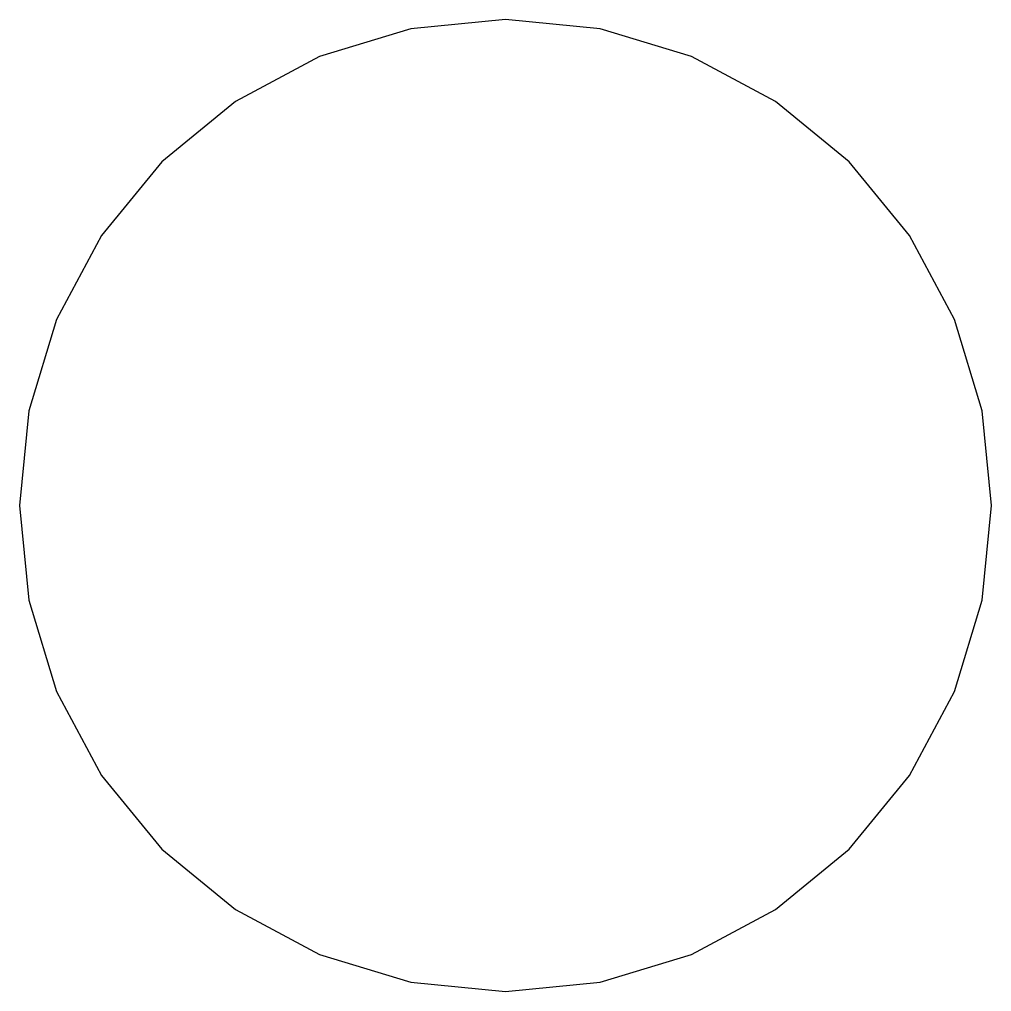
# Model space of a CAD drawing. Extents: x -1 to 217, y -22 to 302.
# Drawn here: x 108.225 to 108.988, y 211.37 to 212.133 of the extents above; entities that cross this region are included whole.
import ezdxf

# ---------------------------------------------------------------- set-up
doc = ezdxf.new("R2010")
doc.units = 0

msp = doc.modelspace()

# ---------------------------------------------------------------- linework, layer by layer
at = {"layer": 'CIRCLES'}
for p, q in [((108.60617, 212.13293), (108.53172, 212.12559)), ((108.68061, 212.12559), (108.60617, 212.13293)), ((108.53172, 212.12559), (108.46014, 212.10388)), ((108.7522, 212.10388), (108.68061, 212.12559)), ((108.46014, 212.10388), (108.39417, 212.06862)), ((108.81817, 212.06862), (108.7522, 212.10388)), ((108.39417, 212.06862), (108.33634, 212.02116)), ((108.87599, 212.02116), (108.81817, 212.06862)), ((108.33634, 212.02116), (108.28888, 211.96333)), ((108.92345, 211.96333), (108.87599, 212.02116)), ((108.28888, 211.96333), (108.25362, 211.89736)), ((108.95871, 211.89736), (108.92345, 211.96333)), ((108.25362, 211.89736), (108.23191, 211.82578)), ((108.98043, 211.82578), (108.95871, 211.89736)), ((108.23191, 211.82578), (108.22457, 211.75133)), ((108.98776, 211.75133), (108.98043, 211.82578)), ((108.22457, 211.75133), (108.23191, 211.67689)), ((108.98043, 211.67689), (108.98776, 211.75133)), ((108.23191, 211.67689), (108.25362, 211.6053)), ((108.95871, 211.6053), (108.98043, 211.67689)), ((108.25362, 211.6053), (108.28888, 211.53933)), ((108.92345, 211.53933), (108.95871, 211.6053)), ((108.28888, 211.53933), (108.33634, 211.48151)), ((108.87599, 211.48151), (108.92345, 211.53933)), ((108.33634, 211.48151), (108.39417, 211.43405)), ((108.81817, 211.43405), (108.87599, 211.48151)), ((108.39417, 211.43405), (108.46014, 211.39879)), ((108.7522, 211.39879), (108.81817, 211.43405)), ((108.46014, 211.39879), (108.53172, 211.37707)), ((108.68061, 211.37707), (108.7522, 211.39879)), ((108.53172, 211.37707), (108.60617, 211.36974)), ((108.60617, 211.36974), (108.68061, 211.37707))]:
    msp.add_line(p, q, dxfattribs=at)

doc.saveas('drawing.dxf')
